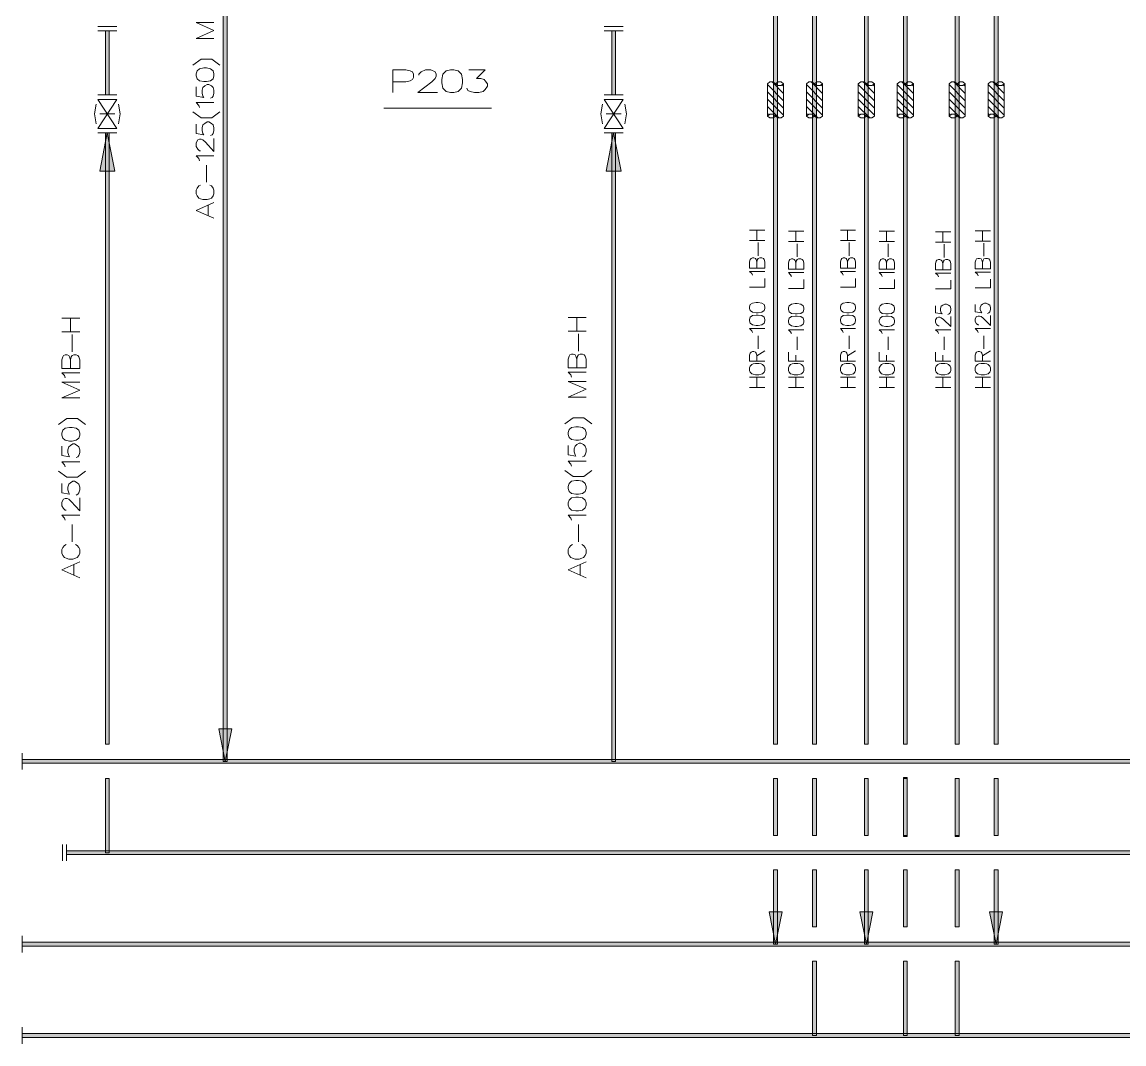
# Model space of a CAD drawing. Header units: millimetres. Extents: x 0 to 829, y 0 to 586.
# Drawn here: x 92.7 to 221, y 211.7 to 330.8 of the extents above; entities that cross this region are included whole.
import ezdxf

# ---------------------------------------------------------------- set-up
doc = ezdxf.new("R2010")
doc.units = ezdxf.units.MM

msp = doc.modelspace()

# ---------------------------------------------------------------- hatches: boundary and pattern name
h = msp.add_hatch(color=0)
h.dxf.hatch_style = 2
h.paths.add_polyline_path([(116.106222, 406.943278), (116.550722, 406.943278), (116.550722, 244.647861), (116.106222, 244.647861)])
h = msp.add_hatch(color=0)
h.dxf.hatch_style = 2
h.paths.add_polyline_path([(180.223583, 364.341833), (180.668083, 364.341833), (180.668083, 246.644583), (180.223583, 246.644583)])
h = msp.add_hatch(color=0)
h.dxf.hatch_style = 2
h.paths.add_polyline_path([(184.760306, 358.295222), (185.201278, 358.295222), (185.201278, 246.644583), (184.760306, 246.644583)])
h = msp.add_hatch(color=0)
h.dxf.hatch_style = 2
h.paths.add_polyline_path([(190.806917, 353.130556), (191.247889, 353.130556), (191.247889, 246.644583), (190.806917, 246.644583)])
h = msp.add_hatch(color=0)
h.dxf.hatch_style = 2
h.paths.add_polyline_path([(195.340111, 347.083944), (195.784611, 347.083944), (195.784611, 246.644583), (195.340111, 246.644583)])
h = msp.add_hatch(color=0)
h.dxf.hatch_style = 2
h.paths.add_polyline_path([(201.386722, 340.028389), (201.831222, 340.028389), (201.831222, 246.644583), (201.386722, 246.644583)])
h = msp.add_hatch(color=0)
h.dxf.hatch_style = 2
h.paths.add_polyline_path([(205.923444, 335.191806), (206.367944, 335.191806), (206.367944, 246.644583), (205.923444, 246.644583)])
h = msp.add_hatch(color=0)
h.dxf.hatch_style = 2
h.paths.add_polyline_path([(102.372583, 329.759028), (102.813556, 329.759028), (102.813556, 322.304833), (102.372583, 322.304833)])
h = msp.add_hatch(color=0)
h.dxf.hatch_style = 2
h.paths.add_polyline_path([(161.360556, 329.759028), (161.805056, 329.759028), (161.805056, 322.304833), (161.360556, 322.304833)])
h = msp.add_hatch(color=0)
h.dxf.hatch_style = 2
h.paths.add_polyline_path([(102.591306, 317.866889), (101.705833, 313.432472), (103.480306, 313.432472)])
h = msp.add_hatch(color=0)
h.dxf.hatch_style = 2
h.paths.add_polyline_path([(102.372583, 317.866889), (102.813556, 317.866889), (102.813556, 246.644583), (102.372583, 246.644583)])
h = msp.add_hatch(color=0)
h.dxf.hatch_style = 2
h.paths.add_polyline_path([(161.582806, 317.866889), (160.697333, 313.432472), (162.471806, 313.432472)])
h = msp.add_hatch(color=0)
h.dxf.hatch_style = 2
h.paths.add_polyline_path([(161.360556, 317.866889), (161.805056, 317.866889), (161.805056, 244.647861), (161.360556, 244.647861)])
h = msp.add_hatch(color=0)
h.dxf.hatch_style = 2
h.paths.add_polyline_path([(116.328472, 244.647861), (115.573528, 248.429639), (117.083417, 248.429639)])
h = msp.add_hatch(color=0)
h.dxf.hatch_style = 2
h.paths.add_polyline_path([(92.653556, 244.425611), (92.653556, 244.870111), (759.128389, 244.870111), (759.128389, 244.425611)])
h = msp.add_hatch(color=0)
h.dxf.hatch_style = 2
h.paths.add_polyline_path([(102.372583, 242.651139), (102.813556, 242.651139), (102.813556, 234.001028), (102.372583, 234.001028)])
h = msp.add_hatch(color=0)
h.dxf.hatch_style = 2
h.paths.add_polyline_path([(180.223583, 242.651139), (180.668083, 242.651139), (180.668083, 235.99775), (180.223583, 235.99775)])
h = msp.add_hatch(color=0)
h.dxf.hatch_style = 2
h.paths.add_polyline_path([(184.760306, 242.651139), (185.201278, 242.651139), (185.201278, 235.99775), (184.760306, 235.99775)])
h = msp.add_hatch(color=0)
h.dxf.hatch_style = 2
h.paths.add_polyline_path([(190.806917, 242.651139), (191.247889, 242.651139), (191.247889, 235.99775), (190.806917, 235.99775)])
h = msp.add_hatch(color=0)
h.dxf.hatch_style = 2
h.paths.add_polyline_path([(195.340111, 242.7605), (195.784611, 242.7605), (195.784611, 242.651139), (195.340111, 242.651139)])
h = msp.add_hatch(color=0)
h.dxf.hatch_style = 2
h.paths.add_polyline_path([(195.340111, 242.651139), (195.784611, 242.651139), (195.784611, 235.99775), (195.340111, 235.99775)])
h = msp.add_hatch(color=0)
h.dxf.hatch_style = 2
h.paths.add_polyline_path([(201.386722, 242.651139), (201.831222, 242.651139), (201.831222, 235.99775), (201.386722, 235.99775)])
h = msp.add_hatch(color=0)
h.dxf.hatch_style = 2
h.paths.add_polyline_path([(205.923444, 242.651139), (206.367944, 242.651139), (206.367944, 235.99775), (205.923444, 235.99775)])
h = msp.add_hatch(color=0)
h.dxf.hatch_style = 2
h.paths.add_polyline_path([(195.340111, 235.99775), (195.784611, 235.99775), (195.784611, 235.891917), (195.340111, 235.891917)])
h = msp.add_hatch(color=0)
h.dxf.hatch_style = 2
h.paths.add_polyline_path([(201.386722, 235.99775), (201.831222, 235.99775), (201.831222, 235.891917), (201.386722, 235.891917)])
h = msp.add_hatch(color=0)
h.dxf.hatch_style = 2
h.paths.add_polyline_path([(97.814694, 233.778778), (97.814694, 234.223278), (614.771722, 234.223278), (614.771722, 233.778778)])
h = msp.add_hatch(color=0)
h.dxf.hatch_style = 2
h.paths.add_polyline_path([(180.223583, 232.004306), (180.668083, 232.004306), (180.668083, 223.354194), (180.223583, 223.354194)])
h = msp.add_hatch(color=0)
h.dxf.hatch_style = 2
h.paths.add_polyline_path([(184.760306, 232.004306), (185.201278, 232.004306), (185.201278, 225.350917), (184.760306, 225.350917)])
h = msp.add_hatch(color=0)
h.dxf.hatch_style = 2
h.paths.add_polyline_path([(190.806917, 232.004306), (191.247889, 232.004306), (191.247889, 223.354194), (190.806917, 223.354194)])
h = msp.add_hatch(color=0)
h.dxf.hatch_style = 2
h.paths.add_polyline_path([(195.340111, 232.004306), (195.784611, 232.004306), (195.784611, 225.350917), (195.340111, 225.350917)])
h = msp.add_hatch(color=0)
h.dxf.hatch_style = 2
h.paths.add_polyline_path([(201.386722, 232.004306), (201.831222, 232.004306), (201.831222, 225.350917), (201.386722, 225.350917)])
h = msp.add_hatch(color=0)
h.dxf.hatch_style = 2
h.paths.add_polyline_path([(205.923444, 232.004306), (206.367944, 232.004306), (206.367944, 223.354194), (205.923444, 223.354194)])
h = msp.add_hatch(color=0)
h.dxf.hatch_style = 2
h.paths.add_polyline_path([(180.445833, 223.354194), (179.690889, 227.132444), (181.200778, 227.132444)])
h = msp.add_hatch(color=0)
h.dxf.hatch_style = 2
h.paths.add_polyline_path([(191.029167, 223.354194), (190.270694, 227.132444), (191.784111, 227.132444)])
h = msp.add_hatch(color=0)
h.dxf.hatch_style = 2
h.paths.add_polyline_path([(206.145694, 223.354194), (205.39075, 227.132444), (206.900639, 227.132444)])
h = msp.add_hatch(color=0)
h.dxf.hatch_style = 2
h.paths.add_polyline_path([(92.653556, 223.131944), (92.653556, 223.576444), (614.200222, 223.576444), (614.200222, 223.131944)])
h = msp.add_hatch(color=0)
h.dxf.hatch_style = 2
h.paths.add_polyline_path([(184.760306, 221.357472), (185.201278, 221.357472), (185.201278, 212.703833), (184.760306, 212.703833)])
h = msp.add_hatch(color=0)
h.dxf.hatch_style = 2
h.paths.add_polyline_path([(195.340111, 221.357472), (195.784611, 221.357472), (195.784611, 212.703833), (195.340111, 212.703833)])
h = msp.add_hatch(color=0)
h.dxf.hatch_style = 2
h.paths.add_polyline_path([(201.386722, 221.357472), (201.831222, 221.357472), (201.831222, 212.703833), (201.386722, 212.703833)])
h = msp.add_hatch(color=0)
h.dxf.hatch_style = 2
h.paths.add_polyline_path([(92.653556, 212.485111), (92.653556, 212.926083), (614.200222, 212.926083), (614.200222, 212.485111)])

# ---------------------------------------------------------------- linework, layer by layer
at = {"color": 0, "lineweight": 0}
for points in [[(116.106222, 406.943278), (116.550722, 406.943278), (116.550722, 244.647861), (116.106222, 244.647861)], [(180.223583, 364.341833), (180.668083, 364.341833), (180.668083, 246.644583), (180.223583, 246.644583)], [(184.760306, 358.295222), (185.201278, 358.295222), (185.201278, 246.644583), (184.760306, 246.644583)], [(190.806917, 353.130556), (191.247889, 353.130556), (191.247889, 246.644583), (190.806917, 246.644583)], [(195.340111, 347.083944), (195.784611, 347.083944), (195.784611, 246.644583), (195.340111, 246.644583)], [(201.386722, 340.028389), (201.831222, 340.028389), (201.831222, 246.644583), (201.386722, 246.644583)], [(205.923444, 335.191806), (206.367944, 335.191806), (206.367944, 246.644583), (205.923444, 246.644583)], [(102.372583, 329.759028), (102.813556, 329.759028), (102.813556, 322.304833), (102.372583, 322.304833)], [(161.360556, 329.759028), (161.805056, 329.759028), (161.805056, 322.304833), (161.360556, 322.304833)], [(114.130667, 323.853528), (113.834333, 323.853528), (113.340444, 323.934667), (113.044111, 324.188667), (112.945333, 324.523806), (112.945333, 324.774278), (113.044111, 325.109417), (113.340444, 325.359889), (113.834333, 325.444556), (114.130667, 325.444556), (114.624556, 325.359889), (114.917361, 325.109417), (115.016139, 324.774278), (115.016139, 324.523806), (114.917361, 324.188667), (114.624556, 323.934667)], [(141.555611, 323.708889), (141.555611, 324.089889), (141.682611, 324.724889), (142.063611, 325.105889), (142.568083, 325.232889), (142.949083, 325.232889), (143.457083, 325.105889), (143.838083, 324.724889), (143.965083, 324.089889), (143.965083, 323.708889), (143.838083, 323.077417), (143.457083, 322.696417), (142.949083, 322.569417), (142.568083, 322.569417), (142.063611, 322.696417), (141.682611, 323.077417)], [(102.591306, 317.866889), (101.705833, 313.432472), (103.480306, 313.432472)], [(102.372583, 317.866889), (102.813556, 317.866889), (102.813556, 246.644583), (102.372583, 246.644583)], [(161.582806, 317.866889), (160.697333, 313.432472), (162.471806, 313.432472)], [(161.360556, 317.866889), (161.805056, 317.866889), (161.805056, 244.647861), (161.360556, 244.647861)], [(178.435, 296.911889), (178.181, 296.911889), (177.757667, 296.975389), (177.503667, 297.165889), (177.419, 297.419889), (177.419, 297.610389), (177.503667, 297.864389), (177.757667, 298.051361), (178.181, 298.114861), (178.435, 298.114861), (178.854806, 298.051361), (179.108806, 297.864389), (179.193472, 297.610389), (179.193472, 297.419889), (179.108806, 297.165889), (178.854806, 296.975389)], [(182.968194, 296.784889), (182.714194, 296.784889), (182.290861, 296.848389), (182.040389, 297.038889), (181.955722, 297.292889), (181.955722, 297.483389), (182.040389, 297.737389), (182.290861, 297.927889), (182.714194, 297.987861), (182.968194, 297.987861), (183.391528, 297.927889), (183.645528, 297.737389), (183.730194, 297.483389), (183.730194, 297.292889), (183.645528, 297.038889), (183.391528, 296.848389)], [(189.014806, 296.911889), (188.760806, 296.911889), (188.341, 296.975389), (188.087, 297.165889), (188.002333, 297.419889), (188.002333, 297.610389), (188.087, 297.864389), (188.341, 298.051361), (188.760806, 298.114861), (189.014806, 298.114861), (189.438139, 298.051361), (189.692139, 297.864389), (189.776806, 297.610389), (189.776806, 297.419889), (189.692139, 297.165889), (189.438139, 296.975389)], [(193.551528, 296.784889), (193.297528, 296.784889), (192.874194, 296.848389), (192.620194, 297.038889), (192.535528, 297.292889), (192.535528, 297.483389), (192.620194, 297.737389), (192.874194, 297.927889), (193.297528, 297.987861), (193.551528, 297.987861), (193.974861, 297.927889), (194.225333, 297.737389), (194.31, 297.483389), (194.31, 297.292889), (194.225333, 297.038889), (193.974861, 296.848389)], [(178.435, 295.454917), (178.181, 295.454917), (177.757667, 295.518417), (177.503667, 295.708917), (177.419, 295.962917), (177.419, 296.149889), (177.503667, 296.403889), (177.757667, 296.594389), (178.181, 296.657889), (178.435, 296.657889), (178.854806, 296.594389), (179.108806, 296.403889), (179.193472, 296.149889), (179.193472, 295.962917), (179.108806, 295.708917), (178.854806, 295.518417)], [(189.014806, 295.454917), (188.760806, 295.454917), (188.341, 295.518417), (188.087, 295.708917), (188.002333, 295.962917), (188.002333, 296.149889), (188.087, 296.403889), (188.341, 296.594389), (188.760806, 296.657889), (189.014806, 296.657889), (189.438139, 296.594389), (189.692139, 296.403889), (189.776806, 296.149889), (189.776806, 295.962917), (189.692139, 295.708917), (189.438139, 295.518417)], [(182.968194, 295.327917), (182.714194, 295.327917), (182.290861, 295.391417), (182.040389, 295.581917), (181.955722, 295.835917), (181.955722, 296.026417), (182.040389, 296.276889), (182.290861, 296.467389), (182.714194, 296.530889), (182.968194, 296.530889), (183.391528, 296.467389), (183.645528, 296.276889), (183.730194, 296.026417), (183.730194, 295.835917), (183.645528, 295.581917), (183.391528, 295.391417)], [(193.551528, 295.327917), (193.297528, 295.327917), (192.874194, 295.391417), (192.620194, 295.581917), (192.535528, 295.835917), (192.535528, 296.026417), (192.620194, 296.276889), (192.874194, 296.467389), (193.297528, 296.530889), (193.551528, 296.530889), (193.974861, 296.467389), (194.225333, 296.276889), (194.31, 296.026417), (194.31, 295.835917), (194.225333, 295.581917), (193.974861, 295.391417)], [(178.516139, 289.687), (178.096333, 289.687), (177.842333, 289.7505), (177.673, 289.814), (177.503667, 290.0045), (177.419, 290.195), (177.419, 290.508972), (177.503667, 290.699472), (177.673, 290.889972), (177.842333, 290.953472), (178.096333, 291.016972), (178.516139, 291.016972), (178.770139, 290.953472), (178.939472, 290.889972), (179.108806, 290.699472), (179.193472, 290.508972), (179.193472, 290.195), (179.108806, 290.0045), (178.939472, 289.814), (178.770139, 289.7505)], [(183.052861, 289.687), (182.629528, 289.687), (182.375528, 289.7505), (182.206194, 289.814), (182.040389, 290.0045), (181.955722, 290.195), (181.955722, 290.508972), (182.040389, 290.699472), (182.206194, 290.889972), (182.375528, 290.953472), (182.629528, 291.016972), (183.052861, 291.016972), (183.306861, 290.953472), (183.476194, 290.889972), (183.645528, 290.699472), (183.730194, 290.508972), (183.730194, 290.195), (183.645528, 290.0045), (183.476194, 289.814), (183.306861, 289.7505)], [(189.099472, 289.687), (188.676139, 289.687), (188.422139, 289.7505), (188.256333, 289.814), (188.087, 290.0045), (188.002333, 290.195), (188.002333, 290.508972), (188.087, 290.699472), (188.256333, 290.889972), (188.422139, 290.953472), (188.676139, 291.016972), (189.099472, 291.016972), (189.353472, 290.953472), (189.522806, 290.889972), (189.692139, 290.699472), (189.776806, 290.508972), (189.776806, 290.195), (189.692139, 290.0045), (189.522806, 289.814), (189.353472, 289.7505)], [(193.636194, 289.687), (193.212861, 289.687), (192.958861, 289.7505), (192.789528, 289.814), (192.620194, 290.0045), (192.535528, 290.195), (192.535528, 290.508972), (192.620194, 290.699472), (192.789528, 290.889972), (192.958861, 290.953472), (193.212861, 291.016972), (193.636194, 291.016972), (193.890194, 290.953472), (194.056, 290.889972), (194.225333, 290.699472), (194.31, 290.508972), (194.31, 290.195), (194.225333, 290.0045), (194.056, 289.814), (193.890194, 289.7505)], [(200.18375, 289.687), (199.760417, 289.687), (199.506417, 289.7505), (199.337083, 289.814), (199.16775, 290.0045), (199.083083, 290.195), (199.083083, 290.508972), (199.16775, 290.699472), (199.337083, 290.889972), (199.506417, 290.953472), (199.760417, 291.016972), (200.18375, 291.016972), (200.43775, 290.953472), (200.607083, 290.889972), (200.776417, 290.699472), (200.861083, 290.508972), (200.861083, 290.195), (200.776417, 290.0045), (200.607083, 289.814), (200.43775, 289.7505)], [(204.808667, 289.687), (204.385333, 289.687), (204.131333, 289.7505), (203.962, 289.814), (203.792667, 290.0045), (203.708, 290.195), (203.708, 290.508972), (203.792667, 290.699472), (203.962, 290.889972), (204.131333, 290.953472), (204.385333, 291.016972), (204.808667, 291.016972), (205.059139, 290.953472), (205.228472, 290.889972), (205.397806, 290.699472), (205.482472, 290.508972), (205.482472, 290.195), (205.397806, 290.0045), (205.228472, 289.814), (205.059139, 289.7505)], [(98.484972, 281.97175), (98.188639, 281.97175), (97.69475, 282.056417), (97.398417, 282.306889), (97.299639, 282.642028), (97.299639, 282.8925), (97.398417, 283.227639), (97.69475, 283.478111), (98.188639, 283.562778), (98.484972, 283.562778), (98.978861, 283.478111), (99.271667, 283.227639), (99.370444, 282.8925), (99.370444, 282.642028), (99.271667, 282.306889), (98.978861, 282.056417)], [(157.476472, 282.056417), (157.180139, 282.056417), (156.68625, 282.137556), (156.389917, 282.391556), (156.291139, 282.726694), (156.291139, 282.977167), (156.389917, 283.312306), (156.68625, 283.562778), (157.180139, 283.647444), (157.476472, 283.647444), (157.966833, 283.562778), (158.263167, 283.312306), (158.361944, 282.977167), (158.361944, 282.726694), (158.263167, 282.391556), (157.966833, 282.137556)], [(157.476472, 275.769917), (157.180139, 275.769917), (156.68625, 275.854583), (156.389917, 276.105056), (156.291139, 276.440194), (156.291139, 276.690667), (156.389917, 277.025806), (156.68625, 277.279806), (157.180139, 277.360944), (157.476472, 277.360944), (157.966833, 277.279806), (158.263167, 277.025806), (158.361944, 276.690667), (158.361944, 276.440194), (158.263167, 276.105056), (157.966833, 275.854583)], [(157.476472, 273.84375), (157.180139, 273.84375), (156.68625, 273.924889), (156.389917, 274.178889), (156.291139, 274.514028), (156.291139, 274.7645), (156.389917, 275.099639), (156.68625, 275.350111), (157.180139, 275.434778), (157.476472, 275.434778), (157.966833, 275.350111), (158.263167, 275.099639), (158.361944, 274.7645), (158.361944, 274.514028), (158.263167, 274.178889), (157.966833, 273.924889)], [(116.328472, 244.647861), (115.573528, 248.429639), (117.083417, 248.429639)], [(92.653556, 244.425611), (92.653556, 244.870111), (759.128389, 244.870111), (759.128389, 244.425611)], [(102.372583, 242.651139), (102.813556, 242.651139), (102.813556, 234.001028), (102.372583, 234.001028)], [(180.223583, 242.651139), (180.668083, 242.651139), (180.668083, 235.99775), (180.223583, 235.99775)], [(184.760306, 242.651139), (185.201278, 242.651139), (185.201278, 235.99775), (184.760306, 235.99775)], [(190.806917, 242.651139), (191.247889, 242.651139), (191.247889, 235.99775), (190.806917, 235.99775)], [(195.340111, 242.7605), (195.784611, 242.7605), (195.784611, 242.651139), (195.340111, 242.651139)], [(195.340111, 242.651139), (195.784611, 242.651139), (195.784611, 235.99775), (195.340111, 235.99775)], [(201.386722, 242.651139), (201.831222, 242.651139), (201.831222, 235.99775), (201.386722, 235.99775)], [(205.923444, 242.651139), (206.367944, 242.651139), (206.367944, 235.99775), (205.923444, 235.99775)], [(195.340111, 235.99775), (195.784611, 235.99775), (195.784611, 235.891917), (195.340111, 235.891917)], [(201.386722, 235.99775), (201.831222, 235.99775), (201.831222, 235.891917), (201.386722, 235.891917)], [(97.814694, 233.778778), (97.814694, 234.223278), (614.771722, 234.223278), (614.771722, 233.778778)], [(180.223583, 232.004306), (180.668083, 232.004306), (180.668083, 223.354194), (180.223583, 223.354194)], [(184.760306, 232.004306), (185.201278, 232.004306), (185.201278, 225.350917), (184.760306, 225.350917)], [(190.806917, 232.004306), (191.247889, 232.004306), (191.247889, 223.354194), (190.806917, 223.354194)], [(195.340111, 232.004306), (195.784611, 232.004306), (195.784611, 225.350917), (195.340111, 225.350917)], [(201.386722, 232.004306), (201.831222, 232.004306), (201.831222, 225.350917), (201.386722, 225.350917)], [(205.923444, 232.004306), (206.367944, 232.004306), (206.367944, 223.354194), (205.923444, 223.354194)], [(180.445833, 223.354194), (179.690889, 227.132444), (181.200778, 227.132444)], [(191.029167, 223.354194), (190.270694, 227.132444), (191.784111, 227.132444)], [(206.145694, 223.354194), (205.39075, 227.132444), (206.900639, 227.132444)], [(92.653556, 223.131944), (92.653556, 223.576444), (614.200222, 223.576444), (614.200222, 223.131944)], [(184.760306, 221.357472), (185.201278, 221.357472), (185.201278, 212.703833), (184.760306, 212.703833)], [(195.340111, 221.357472), (195.784611, 221.357472), (195.784611, 212.703833), (195.340111, 212.703833)], [(201.386722, 221.357472), (201.831222, 221.357472), (201.831222, 212.703833), (201.386722, 212.703833)], [(92.653556, 212.485111), (92.653556, 212.926083), (614.200222, 212.926083), (614.200222, 212.485111)]]:
    msp.add_lwpolyline(points, close=True, dxfattribs=at)
for points in [[(103.702556, 330.291722), (101.483583, 330.291722)], [(115.016139, 328.880611), (112.945333, 328.880611), (115.016139, 329.801361), (112.945333, 330.725639), (115.016139, 330.725639)], [(162.694056, 330.291722), (160.475083, 330.291722)], [(103.702556, 329.759028), (101.483583, 329.759028)], [(162.694056, 329.759028), (160.475083, 329.759028)], [(115.707583, 325.779694), (114.755083, 326.467611), (113.50625, 326.467611), (112.55375, 325.779694)], [(135.851194, 322.569417), (135.851194, 325.232889), (137.371667, 325.232889), (137.879667, 325.105889), (138.133667, 324.978889), (138.260667, 324.724889), (138.260667, 324.343889), (138.133667, 324.089889), (137.879667, 323.962889), (137.371667, 323.835889), (135.851194, 323.835889)], [(138.892139, 324.597889), (138.892139, 324.724889), (139.146139, 324.978889), (139.654139, 325.232889), (140.285611, 325.232889), (140.793611, 324.978889), (140.920611, 324.724889), (140.920611, 324.470889), (140.793611, 324.216889), (140.412611, 323.835889), (138.765139, 322.569417), (141.047611, 322.569417)], [(144.723556, 325.232889), (146.625028, 325.232889), (145.612556, 324.216889), (146.117028, 324.216889), (146.498028, 324.089889), (146.625028, 323.962889), (146.879028, 323.585417), (146.879028, 323.331417), (146.625028, 322.950417), (146.371028, 322.696417), (145.866556, 322.569417), (145.358556, 322.569417), (144.850556, 322.696417), (144.596556, 322.823417), (144.469556, 323.077417)], [(179.500389, 323.606583), (179.793194, 323.811194), (180.153028, 323.811194), (180.445833, 323.606583), (180.738639, 323.398444), (181.098472, 323.398444), (181.391278, 323.606583), (181.098472, 323.814722), (180.738639, 323.814722), (180.445833, 323.606583)], [(179.500389, 319.828333), (179.500389, 323.606583)], [(181.391278, 322.474167), (180.05425, 323.811194)], [(181.391278, 319.828333), (181.391278, 323.606583)], [(184.037111, 323.606583), (184.329917, 323.811194), (184.686222, 323.811194), (184.979028, 323.606583), (185.271833, 323.398444), (185.631667, 323.398444), (185.924472, 323.606583), (185.631667, 323.814722), (185.275361, 323.814722), (184.979028, 323.606583)], [(184.037111, 319.828333), (184.037111, 323.606583)], [(185.924472, 322.474167), (184.590972, 323.811194)], [(185.924472, 319.828333), (185.924472, 323.606583)], [(190.083722, 323.606583), (190.376528, 323.811194), (190.732833, 323.811194), (191.029167, 323.606583), (191.321972, 323.398444), (191.678278, 323.398444), (191.971083, 323.606583), (191.678278, 323.814722), (191.321972, 323.814722), (191.029167, 323.606583)], [(190.083722, 319.828333), (190.083722, 323.606583)], [(191.971083, 322.474167), (190.637583, 323.811194)], [(191.971083, 319.828333), (191.971083, 323.606583)], [(194.616917, 323.606583), (194.909722, 323.811194), (195.269556, 323.811194), (195.562361, 323.606583), (195.855167, 323.398444), (196.215, 323.398444), (196.507806, 323.606583), (196.215, 323.814722), (195.855167, 323.814722), (195.562361, 323.606583)], [(194.616917, 319.828333), (194.616917, 323.606583)], [(196.507806, 322.474167), (195.170778, 323.811194)], [(196.507806, 319.828333), (196.507806, 323.606583)], [(200.663528, 323.606583), (200.959861, 323.811194), (201.316167, 323.811194), (201.608972, 323.606583), (201.901778, 323.398444), (202.261611, 323.398444), (202.554417, 323.606583), (202.261611, 323.814722), (201.901778, 323.814722), (201.608972, 323.606583)], [(200.663528, 319.828333), (200.663528, 323.606583)], [(202.554417, 322.474167), (201.217389, 323.811194)], [(202.554417, 319.828333), (202.554417, 323.606583)], [(205.20025, 323.606583), (205.493056, 323.811194), (205.852889, 323.811194), (206.145694, 323.606583), (206.4385, 323.398444), (206.798333, 323.398444), (207.091139, 323.606583), (206.798333, 323.814722), (206.4385, 323.814722), (206.145694, 323.606583)], [(205.20025, 319.828333), (205.20025, 323.606583)], [(207.091139, 322.474167), (205.754111, 323.811194)], [(207.091139, 319.828333), (207.091139, 323.606583)], [(103.702556, 322.304833), (101.483583, 322.304833)], [(112.945333, 323.264389), (112.945333, 322.177833), (113.834333, 322.0085), (113.735556, 322.177833), (113.636778, 322.512972), (113.636778, 322.848111), (113.735556, 323.18325), (113.933111, 323.349056), (114.229444, 323.518389), (114.427, 323.518389), (114.719806, 323.349056), (114.917361, 323.18325), (115.016139, 322.848111), (115.016139, 322.512972), (114.917361, 322.177833), (114.818583, 322.0085), (114.624556, 321.923833)], [(162.694056, 322.304833), (160.475083, 322.304833)], [(181.391278, 321.6275), (179.500389, 323.518389)], [(181.391278, 320.777306), (179.500389, 322.668194)], [(181.391278, 323.324361), (181.225472, 323.490167)], [(185.924472, 321.6275), (184.037111, 323.518389)], [(185.924472, 320.777306), (184.037111, 322.668194)], [(185.924472, 323.324361), (185.762194, 323.490167)], [(191.971083, 321.6275), (190.083722, 323.518389)], [(191.971083, 320.777306), (190.083722, 322.668194)], [(191.971083, 323.324361), (191.808806, 323.490167)], [(196.507806, 321.6275), (194.616917, 323.518389)], [(196.507806, 320.777306), (194.616917, 322.668194)], [(196.507806, 323.324361), (196.342, 323.490167)], [(202.554417, 321.6275), (200.663528, 323.518389)], [(202.554417, 320.777306), (200.663528, 322.668194)], [(202.554417, 323.324361), (202.388611, 323.490167)], [(207.091139, 321.6275), (205.20025, 323.518389)], [(207.091139, 320.777306), (205.20025, 322.668194)], [(207.091139, 323.324361), (206.925333, 323.490167)], [(101.303667, 321.239444), (101.084944, 320.085861), (101.303667, 318.932278)], [(103.702556, 321.772139), (101.483583, 321.772139)], [(103.702556, 321.772139), (101.483583, 318.399583)], [(101.483583, 321.772139), (103.702556, 318.399583)], [(103.882472, 318.932278), (104.101194, 320.085861), (103.882472, 321.239444)], [(113.340444, 320.837278), (113.241667, 321.08775), (112.945333, 321.422889), (115.016139, 321.422889)], [(160.295167, 321.239444), (160.076444, 320.085861), (160.295167, 318.932278)], [(162.694056, 321.772139), (160.475083, 321.772139)], [(162.694056, 321.772139), (160.475083, 318.399583)], [(160.475083, 321.772139), (162.694056, 318.399583)], [(162.873972, 318.932278), (163.092694, 320.085861), (162.873972, 321.239444)], [(181.391278, 319.930639), (179.500389, 321.818)], [(180.844472, 319.62725), (179.500389, 320.971333)], [(185.924472, 319.930639), (184.037111, 321.818)], [(185.381194, 319.62725), (184.037111, 320.971333)], [(191.971083, 319.930639), (190.083722, 321.818)], [(191.427806, 319.62725), (190.083722, 320.971333)], [(196.507806, 319.930639), (194.616917, 321.818)], [(195.961, 319.62725), (194.616917, 320.971333)], [(202.554417, 319.930639), (200.663528, 321.818)], [(202.007611, 319.62725), (200.663528, 320.971333)], [(207.091139, 319.930639), (205.20025, 321.818)], [(206.544333, 319.62725), (205.20025, 320.971333)], [(101.705833, 320.085861), (103.480306, 320.085861)], [(112.55375, 320.332806), (113.50625, 319.644889), (114.755083, 319.644889), (115.707583, 320.332806)], [(147.355278, 320.745556), (134.817556, 320.745556)], [(160.697333, 320.085861), (162.471806, 320.085861)], [(179.666194, 319.958861), (179.500389, 320.121139)], [(181.391278, 319.828333), (181.094944, 319.62725), (180.738639, 319.62725), (180.445833, 319.828333), (180.156556, 320.054111), (179.789667, 320.054111), (179.500389, 319.828333), (179.796722, 319.637833), (180.1495, 319.637833), (180.445833, 319.828333)], [(184.199389, 319.958861), (184.037111, 320.121139)], [(185.924472, 319.828333), (185.631667, 319.62725), (185.275361, 319.62725), (184.979028, 319.828333), (184.693278, 320.054111), (184.322861, 320.054111), (184.037111, 319.828333), (184.333444, 319.637833), (184.682694, 319.637833), (184.979028, 319.828333)], [(190.249528, 319.958861), (190.083722, 320.121139)], [(191.971083, 319.828333), (191.678278, 319.62725), (191.321972, 319.62725), (191.029167, 319.828333), (190.739889, 320.054111), (190.373, 320.054111), (190.083722, 319.828333), (190.380056, 319.637833), (190.729306, 319.637833), (191.029167, 319.828333)], [(194.782722, 319.958861), (194.616917, 320.121139)], [(196.507806, 319.828333), (196.211472, 319.62725), (195.858694, 319.62725), (195.562361, 319.828333), (195.273083, 320.054111), (194.906194, 320.054111), (194.616917, 319.828333), (194.91325, 319.637833), (195.266028, 319.637833), (195.562361, 319.828333)], [(200.829333, 319.958861), (200.663528, 320.121139)], [(202.554417, 319.828333), (202.261611, 319.62725), (201.905306, 319.62725), (201.608972, 319.828333), (201.319694, 320.054111), (200.952806, 320.054111), (200.663528, 319.828333), (200.963389, 319.637833), (201.312639, 319.637833), (201.608972, 319.828333)], [(205.366056, 319.958861), (205.20025, 320.121139)], [(207.091139, 319.828333), (206.794806, 319.62725), (206.4385, 319.62725), (206.145694, 319.828333), (205.856417, 320.054111), (205.489528, 320.054111), (205.20025, 319.828333), (205.496583, 319.637833), (205.849361, 319.637833), (206.145694, 319.828333)], [(103.702556, 318.399583), (101.483583, 318.399583)], [(112.945333, 318.907583), (112.945333, 317.8175), (113.834333, 317.651694), (113.735556, 317.8175), (113.636778, 318.152639), (113.636778, 318.487778), (113.735556, 318.822917), (113.933111, 318.99225), (114.229444, 319.158056), (114.427, 319.158056), (114.719806, 318.99225), (114.917361, 318.822917), (115.016139, 318.487778), (115.016139, 318.152639), (114.917361, 317.8175), (114.818583, 317.651694), (114.624556, 317.567028)], [(162.694056, 318.399583), (160.475083, 318.399583)], [(103.702556, 317.866889), (101.483583, 317.866889)], [(113.439222, 315.806667), (113.340444, 315.806667), (113.142889, 315.976), (112.945333, 316.311139), (112.945333, 316.730944), (113.142889, 317.066083), (113.340444, 317.147222), (113.538, 317.147222), (113.735556, 317.066083), (114.031889, 316.812083), (115.016139, 315.722), (115.016139, 317.231889)], [(162.694056, 317.866889), (160.475083, 317.866889)], [(113.340444, 314.635444), (113.241667, 314.885917), (112.945333, 315.221056), (115.016139, 315.221056)], [(114.130667, 312.120139), (114.130667, 314.130972)], [(113.439222, 311.785), (113.241667, 311.700333), (113.044111, 311.449861), (112.945333, 311.199389), (112.945333, 310.779583), (113.044111, 310.529111), (113.241667, 310.275111), (113.439222, 310.193972), (113.735556, 310.109306), (114.229444, 310.109306), (114.525778, 310.193972), (114.719806, 310.275111), (114.917361, 310.529111), (115.016139, 310.779583), (115.016139, 311.199389), (114.917361, 311.449861), (114.719806, 311.700333), (114.525778, 311.785)], [(115.016139, 307.929139), (112.945333, 308.853417), (115.016139, 309.774167)], [(114.328222, 308.264278), (114.328222, 309.439028)], [(177.419, 306.54625), (179.193472, 306.54625)], [(178.265667, 305.343278), (178.265667, 306.54625)], [(181.955722, 306.41925), (183.730194, 306.41925)], [(182.798861, 305.216278), (182.798861, 306.41925)], [(188.002333, 306.54625), (189.776806, 306.54625)], [(188.845472, 305.343278), (188.845472, 306.54625)], [(192.535528, 306.41925), (194.31, 306.41925)], [(193.382194, 305.216278), (193.382194, 306.41925)], [(199.083083, 306.35575), (200.861083, 306.35575)], [(199.92975, 305.152778), (199.92975, 306.35575)], [(203.708, 306.48275), (205.482472, 306.48275)], [(204.554667, 305.279778), (204.554667, 306.48275)], [(179.193472, 305.343278), (177.419, 305.343278)], [(178.435, 303.565278), (178.435, 305.089278)], [(183.730194, 305.216278), (181.955722, 305.216278)], [(182.968194, 303.441806), (182.968194, 304.962278)], [(189.776806, 305.343278), (188.002333, 305.343278)], [(189.014806, 303.565278), (189.014806, 305.089278)], [(194.31, 305.216278), (192.535528, 305.216278)], [(193.551528, 303.441806), (193.551528, 304.962278)], [(200.861083, 305.152778), (199.083083, 305.152778)], [(200.099083, 303.378306), (200.099083, 304.898778)], [(205.482472, 305.279778), (203.708, 305.279778)], [(204.724, 303.505306), (204.724, 305.025778)], [(179.193472, 302.108306), (177.419, 302.108306), (177.419, 302.870306), (177.503667, 303.124306), (177.588333, 303.251306), (177.757667, 303.314806), (177.927, 303.314806), (178.096333, 303.251306), (178.181, 303.124306), (178.265667, 302.870306), (178.265667, 302.108306)], [(178.265667, 302.870306), (178.350333, 303.124306), (178.435, 303.251306), (178.600806, 303.314806), (178.854806, 303.314806), (179.024139, 303.251306), (179.108806, 303.124306), (179.193472, 302.870306), (179.193472, 302.108306)], [(183.730194, 301.981306), (181.955722, 301.981306), (181.955722, 302.743306), (182.040389, 302.997306), (182.125056, 303.124306), (182.290861, 303.187806), (182.460194, 303.187806), (182.629528, 303.124306), (182.714194, 302.997306), (182.798861, 302.743306), (182.798861, 301.981306)], [(182.798861, 302.743306), (182.883528, 302.997306), (182.968194, 303.124306), (183.137528, 303.187806), (183.391528, 303.187806), (183.560861, 303.124306), (183.645528, 302.997306), (183.730194, 302.743306), (183.730194, 301.981306)], [(189.776806, 302.108306), (188.002333, 302.108306), (188.002333, 302.870306), (188.087, 303.124306), (188.171667, 303.251306), (188.341, 303.314806), (188.506806, 303.314806), (188.676139, 303.251306), (188.760806, 303.124306), (188.845472, 302.870306), (188.845472, 302.108306)], [(188.845472, 302.870306), (188.930139, 303.124306), (189.014806, 303.251306), (189.184139, 303.314806), (189.438139, 303.314806), (189.607472, 303.251306), (189.692139, 303.124306), (189.776806, 302.870306), (189.776806, 302.108306)], [(194.31, 301.981306), (192.535528, 301.981306), (192.535528, 302.743306), (192.620194, 302.997306), (192.704861, 303.124306), (192.874194, 303.187806), (193.043528, 303.187806), (193.212861, 303.124306), (193.297528, 302.997306), (193.382194, 302.743306), (193.382194, 301.981306)], [(193.382194, 302.743306), (193.466861, 302.997306), (193.551528, 303.124306), (193.720861, 303.187806), (193.974861, 303.187806), (194.140667, 303.124306), (194.225333, 302.997306), (194.31, 302.743306), (194.31, 301.981306)], [(200.861083, 301.917806), (199.083083, 301.917806), (199.083083, 302.679806), (199.16775, 302.933806), (199.252417, 303.060806), (199.42175, 303.124306), (199.591083, 303.124306), (199.760417, 303.060806), (199.845083, 302.933806), (199.92975, 302.679806), (199.92975, 301.917806)], [(199.92975, 302.679806), (200.014417, 302.933806), (200.099083, 303.060806), (200.268417, 303.124306), (200.522417, 303.124306), (200.69175, 303.060806), (200.776417, 302.933806), (200.861083, 302.679806), (200.861083, 301.917806)], [(205.482472, 302.044806), (203.708, 302.044806), (203.708, 302.806806), (203.792667, 303.060806), (203.877333, 303.187806), (204.046667, 303.251306), (204.216, 303.251306), (204.385333, 303.187806), (204.47, 303.060806), (204.554667, 302.806806), (204.554667, 302.044806)], [(204.554667, 302.806806), (204.639333, 303.060806), (204.724, 303.187806), (204.893333, 303.251306), (205.143806, 303.251306), (205.313139, 303.187806), (205.397806, 303.060806), (205.482472, 302.806806), (205.482472, 302.044806)], [(177.757667, 301.286333), (177.673, 301.476833), (177.419, 301.727306), (179.193472, 301.727306)], [(188.341, 301.286333), (188.256333, 301.476833), (188.002333, 301.727306), (189.776806, 301.727306)], [(177.419, 299.889333), (179.193472, 299.889333), (179.193472, 300.905333)], [(182.290861, 301.159333), (182.206194, 301.349833), (181.955722, 301.603833), (183.730194, 301.603833)], [(181.955722, 299.765861), (183.730194, 299.765861), (183.730194, 300.778333)], [(188.002333, 299.889333), (189.776806, 299.889333), (189.776806, 300.905333)], [(192.874194, 301.159333), (192.789528, 301.349833), (192.535528, 301.603833), (194.31, 301.603833)], [(192.535528, 299.765861), (194.31, 299.765861), (194.31, 300.778333)], [(199.42175, 301.095833), (199.337083, 301.286333), (199.083083, 301.540333), (200.861083, 301.540333)], [(199.083083, 299.702361), (200.861083, 299.702361), (200.861083, 300.714833)], [(204.046667, 301.222833), (203.962, 301.413333), (203.708, 301.667333), (205.482472, 301.667333)], [(203.708, 299.825833), (205.482472, 299.825833), (205.482472, 300.841833)], [(199.083083, 297.737389), (199.083083, 296.911889), (199.845083, 296.784889), (199.760417, 296.911889), (199.67575, 297.165889), (199.67575, 297.419889), (199.760417, 297.673889), (199.92975, 297.800889), (200.18375, 297.927889), (200.353083, 297.927889), (200.607083, 297.800889), (200.776417, 297.673889), (200.861083, 297.419889), (200.861083, 297.165889), (200.776417, 296.911889), (200.69175, 296.784889), (200.522417, 296.721389)], [(203.708, 297.864389), (203.708, 297.038889), (204.47, 296.911889), (204.385333, 297.038889), (204.300667, 297.292889), (204.300667, 297.546889), (204.385333, 297.800889), (204.554667, 297.927889), (204.808667, 298.051361), (204.978, 298.051361), (205.228472, 297.927889), (205.397806, 297.800889), (205.482472, 297.546889), (205.482472, 297.292889), (205.397806, 297.038889), (205.313139, 296.911889), (205.143806, 296.848389)], [(204.131333, 295.518417), (204.046667, 295.518417), (203.877333, 295.645417), (203.708, 295.899417), (203.708, 296.213389), (203.877333, 296.467389), (204.046667, 296.530889), (204.216, 296.530889), (204.385333, 296.467389), (204.639333, 296.276889), (205.482472, 295.454917), (205.482472, 296.594389)], [(97.299639, 296.301583), (99.370444, 296.301583)], [(98.287417, 294.710556), (98.287417, 296.301583)], [(156.291139, 296.38625), (158.361944, 296.38625)], [(157.278917, 294.791694), (157.278917, 296.38625)], [(199.506417, 295.391417), (199.42175, 295.391417), (199.252417, 295.518417), (199.083083, 295.772417), (199.083083, 296.086389), (199.252417, 296.340389), (199.42175, 296.403889), (199.591083, 296.403889), (199.760417, 296.340389), (200.014417, 296.149889), (200.861083, 295.327917), (200.861083, 296.467389)], [(99.370444, 294.710556), (97.299639, 294.710556)], [(98.484972, 292.361056), (98.484972, 294.375417)], [(158.361944, 294.791694), (156.291139, 294.791694)], [(157.476472, 292.445722), (157.476472, 294.456556)], [(177.757667, 294.629417), (177.673, 294.819917), (177.419, 295.073917), (179.193472, 295.073917)], [(178.435, 292.727944), (178.435, 294.248417)], [(182.290861, 294.502417), (182.206194, 294.692917), (181.955722, 294.946917), (183.730194, 294.946917)], [(182.968194, 292.600944), (182.968194, 294.124944)], [(188.341, 294.629417), (188.256333, 294.819917), (188.002333, 295.073917), (189.776806, 295.073917)], [(189.014806, 292.727944), (189.014806, 294.248417)], [(192.874194, 294.502417), (192.789528, 294.692917), (192.535528, 294.946917), (194.31, 294.946917)], [(193.551528, 292.600944), (193.551528, 294.124944)], [(199.42175, 294.502417), (199.337083, 294.692917), (199.083083, 294.946917), (200.861083, 294.946917)], [(200.099083, 292.600944), (200.099083, 294.124944)], [(204.046667, 294.629417), (203.962, 294.819917), (203.708, 295.073917), (205.482472, 295.073917)], [(204.724, 292.727944), (204.724, 294.248417)], [(99.370444, 290.434889), (97.299639, 290.434889), (97.299639, 291.440306), (97.398417, 291.775444), (97.497194, 291.944778), (97.69475, 292.025917), (97.892306, 292.025917), (98.089861, 291.944778), (98.188639, 291.775444), (98.287417, 291.440306), (98.287417, 290.434889)], [(98.287417, 291.440306), (98.386194, 291.775444), (98.484972, 291.944778), (98.682528, 292.025917), (98.978861, 292.025917), (99.172889, 291.944778), (99.271667, 291.775444), (99.370444, 291.440306), (99.370444, 290.434889)], [(158.361944, 290.519556), (156.291139, 290.519556), (156.291139, 291.524972), (156.389917, 291.860111), (156.488694, 292.025917), (156.68625, 292.110583), (156.883806, 292.110583), (157.081361, 292.025917), (157.180139, 291.860111), (157.278917, 291.524972), (157.278917, 290.519556)], [(157.278917, 291.524972), (157.377694, 291.860111), (157.476472, 292.025917), (157.674028, 292.110583), (157.966833, 292.110583), (158.164389, 292.025917), (158.263167, 291.860111), (158.361944, 291.524972), (158.361944, 290.519556)], [(179.193472, 291.270972), (177.419, 291.270972), (177.419, 291.969472), (177.503667, 292.223472), (177.588333, 292.346944), (177.757667, 292.410444), (177.927, 292.410444), (178.096333, 292.346944), (178.181, 292.223472), (178.265667, 291.969472), (178.265667, 291.270972)], [(178.265667, 291.905972), (179.193472, 292.473944)], [(183.730194, 291.270972), (181.955722, 291.270972), (181.955722, 292.346944)], [(182.798861, 291.270972), (182.798861, 291.969472)], [(189.776806, 291.270972), (188.002333, 291.270972), (188.002333, 291.969472), (188.087, 292.223472), (188.171667, 292.346944), (188.341, 292.410444), (188.506806, 292.410444), (188.676139, 292.346944), (188.760806, 292.223472), (188.845472, 291.969472), (188.845472, 291.270972)], [(188.845472, 291.905972), (189.776806, 292.473944)], [(194.31, 291.270972), (192.535528, 291.270972), (192.535528, 292.346944)], [(193.382194, 291.270972), (193.382194, 291.969472)], [(200.861083, 291.270972), (199.083083, 291.270972), (199.083083, 292.346944)], [(199.92975, 291.270972), (199.92975, 291.969472)], [(205.482472, 291.270972), (203.708, 291.270972), (203.708, 291.969472), (203.792667, 292.223472), (203.877333, 292.346944), (204.046667, 292.410444), (204.216, 292.410444), (204.385333, 292.346944), (204.47, 292.223472), (204.554667, 291.969472), (204.554667, 291.270972)], [(204.554667, 291.905972), (205.482472, 292.473944)], [(97.69475, 289.344806), (97.595972, 289.598806), (97.299639, 289.933944), (99.370444, 289.933944)], [(156.68625, 289.429472), (156.587472, 289.679944), (156.291139, 290.015083), (158.361944, 290.015083)], [(158.361944, 287.0835), (156.291139, 287.0835), (158.361944, 288.00425), (156.291139, 288.928528), (158.361944, 288.928528)], [(177.419, 289.433), (179.193472, 289.433)], [(178.265667, 288.230028), (178.265667, 289.433)], [(181.955722, 289.433), (183.730194, 289.433)], [(182.798861, 288.230028), (182.798861, 289.433)], [(188.002333, 289.433), (189.776806, 289.433)], [(188.845472, 288.230028), (188.845472, 289.433)], [(192.535528, 289.433), (194.31, 289.433)], [(193.382194, 288.230028), (193.382194, 289.433)], [(199.083083, 289.433), (200.861083, 289.433)], [(199.92975, 288.230028), (199.92975, 289.433)], [(203.708, 289.433), (205.482472, 289.433)], [(204.554667, 288.230028), (204.554667, 289.433)], [(99.370444, 286.998833), (97.299639, 286.998833), (99.370444, 287.919583), (97.299639, 288.843861), (99.370444, 288.843861)], [(179.193472, 288.230028), (177.419, 288.230028)], [(183.730194, 288.230028), (181.955722, 288.230028)], [(189.776806, 288.230028), (188.002333, 288.230028)], [(194.31, 288.230028), (192.535528, 288.230028)], [(200.861083, 288.230028), (199.083083, 288.230028)], [(205.482472, 288.230028), (203.708, 288.230028)], [(100.061889, 283.897917), (99.109389, 284.585833), (97.860556, 284.585833), (96.908056, 283.897917)], [(159.053389, 283.982583), (158.100889, 284.6705), (156.852056, 284.6705), (155.896028, 283.982583)], [(97.299639, 281.386139), (97.299639, 280.296056), (98.188639, 280.126722), (98.089861, 280.296056), (97.991083, 280.631194), (97.991083, 280.966333), (98.089861, 281.301472), (98.287417, 281.467278), (98.58375, 281.636611), (98.781306, 281.636611), (99.077639, 281.467278), (99.271667, 281.301472), (99.370444, 280.966333), (99.370444, 280.631194), (99.271667, 280.296056), (99.172889, 280.126722), (98.978861, 280.042056)], [(156.291139, 281.467278), (156.291139, 280.380722), (157.180139, 280.211389), (157.081361, 280.380722), (156.982583, 280.715861), (156.982583, 281.051), (157.081361, 281.386139), (157.278917, 281.551944), (157.57525, 281.721278), (157.769278, 281.721278), (158.065611, 281.551944), (158.263167, 281.386139), (158.361944, 281.051), (158.361944, 280.715861), (158.263167, 280.380722), (158.164389, 280.211389), (157.966833, 280.126722)], [(97.69475, 278.9555), (97.595972, 279.205972), (97.299639, 279.541111), (99.370444, 279.541111)], [(156.68625, 279.036639), (156.587472, 279.290639), (156.291139, 279.625778), (158.361944, 279.625778)], [(96.908056, 278.451028), (97.860556, 277.763111), (99.109389, 277.763111), (100.061889, 278.451028)], [(155.896028, 278.535694), (156.852056, 277.847778), (158.100889, 277.847778), (159.053389, 278.535694)], [(97.299639, 277.025806), (97.299639, 275.935722), (98.188639, 275.769917), (98.089861, 275.935722), (97.991083, 276.274389), (97.991083, 276.609528), (98.089861, 276.944667), (98.287417, 277.110472), (98.58375, 277.279806), (98.781306, 277.279806), (99.077639, 277.110472), (99.271667, 276.944667), (99.370444, 276.609528), (99.370444, 276.274389), (99.271667, 275.935722), (99.172889, 275.769917), (98.978861, 275.68525)], [(97.793528, 273.924889), (97.69475, 273.924889), (97.497194, 274.094222), (97.299639, 274.429361), (97.299639, 274.849167), (97.497194, 275.184306), (97.69475, 275.265444), (97.892306, 275.265444), (98.089861, 275.184306), (98.386194, 274.930306), (99.370444, 273.84375), (99.370444, 275.350111)], [(97.69475, 272.753667), (97.595972, 273.004139), (97.299639, 273.339278), (99.370444, 273.339278)], [(98.484972, 270.238361), (98.484972, 272.249194)], [(156.68625, 272.753667), (156.587472, 273.004139), (156.291139, 273.339278), (158.361944, 273.339278)], [(157.476472, 270.238361), (157.476472, 272.249194)], [(97.793528, 269.903222), (97.595972, 269.818556), (97.398417, 269.568083), (97.299639, 269.317611), (97.299639, 268.897806), (97.398417, 268.647333), (97.595972, 268.396861), (97.793528, 268.312194), (98.089861, 268.227528), (98.58375, 268.227528), (98.880083, 268.312194), (99.077639, 268.396861), (99.271667, 268.647333), (99.370444, 268.897806), (99.370444, 269.317611), (99.271667, 269.568083), (99.077639, 269.818556), (98.880083, 269.903222)], [(156.785028, 269.903222), (156.587472, 269.818556), (156.389917, 269.568083), (156.291139, 269.317611), (156.291139, 268.897806), (156.389917, 268.647333), (156.587472, 268.396861), (156.785028, 268.312194), (157.081361, 268.227528), (157.57525, 268.227528), (157.868056, 268.312194), (158.065611, 268.396861), (158.263167, 268.647333), (158.361944, 268.897806), (158.361944, 269.317611), (158.263167, 269.568083), (158.065611, 269.818556), (157.868056, 269.903222)], [(99.370444, 266.047361), (97.299639, 266.971639), (99.370444, 267.892389)], [(98.682528, 266.3825), (98.682528, 267.55725)], [(158.361944, 266.047361), (156.291139, 266.971639), (158.361944, 267.892389)], [(157.674028, 266.3825), (157.674028, 267.55725)], [(92.653556, 243.702417), (92.653556, 245.593306)], [(92.653556, 243.702417), (92.653556, 245.593306)], [(97.363139, 233.055583), (97.363139, 234.946472)], [(97.814694, 233.055583), (97.814694, 234.946472)], [(92.653556, 224.338444), (92.653556, 222.366417)], [(92.653556, 213.691611), (92.653556, 211.719583)]]:
    msp.add_lwpolyline(points, dxfattribs=at)

doc.saveas('drawing.dxf')
